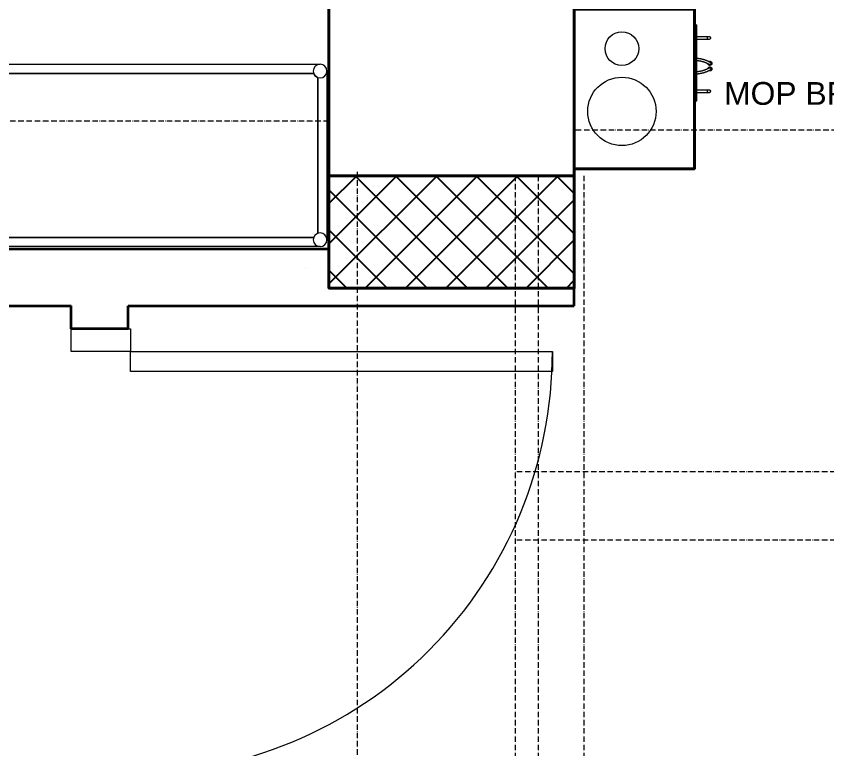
# Model space of a CAD drawing. Header units: millimetres. Extents: x -159872 to 386485, y -250577 to 158966.
# Drawn here: x 156308 to 158086, y 15466 to 17074 of the extents above; entities that cross this region are included whole.
import ezdxf

# ---------------------------------------------------------------- set-up
doc = ezdxf.new("R2010")
doc.units = ezdxf.units.MM
doc.linetypes.add('ACAD_ISO10W100', pattern=[18, 12, -3, 0, -3])
doc.layers.get('0').update_dxf_attribs({"lineweight": 25})
for name, color, linetype, lineweight in [('LDS-equipment-kitchen equipment', 3, 'Continuous', 13), ('LDS-hatch_Hatch', 7, 'Continuous', 5), ('LDS-struct-extg-ceiling beams', 252, 'ACAD_ISO10W100', 9), ('LDS-struct-extg-doors windows', 7, 'Continuous', 9), ('LDS-struct-extg-walls', 1, 'Continuous', 40), ('LDS-struct-new-doors windows', 5, 'Continuous', 9), ('LDS-struct-new-walls', 6, 'Continuous', 35)]:
    doc.layers.add(name, color=color, linetype=linetype, lineweight=lineweight)
doc.styles.add('Arial', font='Arial.ttf')

# ---------------------------------------------------------------- blocks, each defined once
blk = doc.blocks.new('A$C71c38aa7')
at = {"transparency": 33554687}
for points in [[(0, 38.2, 0), (166.2, 38.2, 0)], [(0, 38.2, 0), (0, 33.2, 0)], [(166.2, 38.2, 0), (166.2, 33.2, 0)], [(0, 33.2, 0), (166.2, 33.2, 0)], [(21, 3.2, 0), (20.7, 3.2, 0)], [(137.9, 3.2, 0), (137.7, 3.2, 0)]]:
    blk.add_polyline3d(points, dxfattribs=at)
for points in [[(17.4, 6.6, 0), (17.4, 33.2, 0), (24.2, 33.2, 0), (24.2, 6.6, 0)], [(67.6, 3.2, 0), (67.3, 3.6, 0), (67.1, 4.1, 0), (66.8, 4.5, 0), (66.6, 4.9, 0), (66.4, 5.4, 0), (66.1, 5.8, 0), (65.9, 6.3, 0), (65.7, 6.7, 0), (65.5, 7.1, 0), (65.2, 7.6, 0), (65, 8, 0), (64.8, 8.5, 0), (64.6, 8.9, 0), (64.4, 9.4, 0), (64.2, 9.8, 0), (64, 10.3, 0), (63.8, 10.7, 0), (63.6, 11.2, 0), (63.4, 11.6, 0), (63.2, 12.1, 0), (63, 12.6, 0), (62.9, 13, 0), (62.7, 13.5, 0), (62.5, 13.9, 0), (62.3, 14.4, 0), (62.2, 14.9, 0), (62, 15.3, 0), (61.9, 15.8, 0), (61.7, 16.3, 0), (61.5, 16.7, 0), (61.4, 17.2, 0), (61.3, 17.7, 0), (61.1, 18.2, 0), (61, 18.6, 0), (60.8, 19.1, 0), (60.7, 19.6, 0), (60.6, 20.1, 0), (60.4, 20.5, 0), (60.3, 21, 0), (60.2, 21.5, 0), (60.1, 22, 0), (60, 22.5, 0), (59.9, 22.9, 0), (59.8, 23.4, 0), (59.7, 23.9, 0), (59.6, 24.4, 0), (59.5, 24.9, 0), (59.4, 25.4, 0), (59.3, 25.9, 0), (59.2, 26.3, 0), (59.1, 26.8, 0), (59, 27.3, 0), (59, 27.8, 0), (58.9, 28.3, 0), (58.8, 28.8, 0), (58.8, 29.3, 0), (58.7, 29.8, 0), (58.6, 30.3, 0), (58.6, 30.8, 0), (58.5, 31.2, 0), (58.5, 31.7, 0), (58.5, 32.2, 0), (58.4, 32.7, 0), (58.4, 33.2, 0)], [(71.9, 5.7, 0), (71.7, 6.1, 0), (71.4, 6.5, 0), (71.2, 6.9, 0), (71, 7.3, 0), (70.8, 7.7, 0), (70.6, 8.1, 0), (70.4, 8.5, 0), (70.2, 8.9, 0), (70, 9.3, 0), (69.8, 9.7, 0), (69.6, 10.1, 0), (69.4, 10.5, 0), (69.2, 11, 0), (69, 11.4, 0), (68.8, 11.8, 0), (68.6, 12.2, 0), (68.4, 12.6, 0), (68.3, 13, 0), (68.1, 13.4, 0), (67.9, 13.9, 0), (67.7, 14.3, 0), (67.6, 14.7, 0), (67.4, 15.1, 0), (67.3, 15.6, 0), (67.1, 16, 0), (66.9, 16.4, 0), (66.8, 16.8, 0), (66.6, 17.3, 0), (66.5, 17.7, 0), (66.4, 18.1, 0), (66.2, 18.6, 0), (66.1, 19, 0), (66, 19.4, 0), (65.8, 19.9, 0), (65.7, 20.3, 0), (65.6, 20.7, 0), (65.5, 21.2, 0), (65.3, 21.6, 0), (65.2, 22, 0), (65.1, 22.5, 0), (65, 22.9, 0), (64.9, 23.4, 0), (64.8, 23.8, 0), (64.7, 24.3, 0), (64.6, 24.7, 0), (64.5, 25.1, 0), (64.4, 25.6, 0), (64.3, 26, 0), (64.3, 26.5, 0), (64.2, 26.9, 0), (64.1, 27.4, 0), (64, 27.8, 0), (64, 28.3, 0), (63.9, 28.7, 0), (63.8, 29.2, 0), (63.8, 29.6, 0), (63.7, 30.1, 0), (63.7, 30.5, 0), (63.6, 31, 0), (63.6, 31.4, 0), (63.5, 31.9, 0), (63.5, 32.3, 0), (63.4, 32.8, 0), (63.4, 33.2, 0)], [(88.4, 33.2, 0), (88.3, 32.8, 0), (88.3, 32.3, 0), (88.3, 31.9, 0), (88.2, 31.4, 0), (88.2, 31, 0), (88.1, 30.5, 0), (88.1, 30.1, 0), (88, 29.6, 0), (87.9, 29.2, 0), (87.9, 28.7, 0), (87.8, 28.3, 0), (87.7, 27.8, 0), (87.7, 27.4, 0), (87.6, 26.9, 0), (87.5, 26.5, 0), (87.4, 26, 0), (87.3, 25.6, 0), (87.3, 25.1, 0), (87.2, 24.7, 0), (87.1, 24.3, 0), (87, 23.8, 0), (86.9, 23.4, 0), (86.8, 22.9, 0), (86.7, 22.5, 0), (86.5, 22, 0), (86.4, 21.6, 0), (86.3, 21.2, 0), (86.2, 20.7, 0), (86.1, 20.3, 0), (85.9, 19.9, 0), (85.8, 19.4, 0), (85.7, 19, 0), (85.5, 18.6, 0), (85.4, 18.1, 0), (85.3, 17.7, 0), (85.1, 17.3, 0), (85, 16.8, 0), (84.8, 16.4, 0), (84.7, 16, 0), (84.5, 15.6, 0), (84.4, 15.1, 0), (84.2, 14.7, 0), (84, 14.3, 0), (83.9, 13.9, 0), (83.7, 13.4, 0), (83.5, 13, 0), (83.3, 12.6, 0), (83.2, 12.2, 0), (83, 11.8, 0), (82.8, 11.4, 0), (82.6, 11, 0), (82.4, 10.5, 0), (82.2, 10.1, 0), (82, 9.7, 0), (81.8, 9.3, 0), (81.6, 8.9, 0), (81.4, 8.5, 0), (81.2, 8.1, 0), (81, 7.7, 0), (80.8, 7.3, 0), (80.5, 6.9, 0), (80.3, 6.5, 0), (80.1, 6.1, 0), (79.9, 5.7, 0)], [(93.4, 33.2, 0), (93.3, 32.7, 0), (93.3, 32.2, 0), (93.3, 31.7, 0), (93.2, 31.2, 0), (93.2, 30.8, 0), (93.1, 30.3, 0), (93.1, 29.8, 0), (93, 29.3, 0), (92.9, 28.8, 0), (92.9, 28.3, 0), (92.8, 27.8, 0), (92.7, 27.3, 0), (92.6, 26.8, 0), (92.6, 26.3, 0), (92.5, 25.9, 0), (92.4, 25.4, 0), (92.3, 24.9, 0), (92.2, 24.4, 0), (92.1, 23.9, 0), (92, 23.4, 0), (91.9, 22.9, 0), (91.8, 22.5, 0), (91.7, 22, 0), (91.6, 21.5, 0), (91.4, 21, 0), (91.3, 20.5, 0), (91.2, 20.1, 0), (91.1, 19.6, 0), (90.9, 19.1, 0), (90.8, 18.6, 0), (90.7, 18.2, 0), (90.5, 17.7, 0), (90.4, 17.2, 0), (90.2, 16.7, 0), (90.1, 16.3, 0), (89.9, 15.8, 0), (89.7, 15.3, 0), (89.6, 14.9, 0), (89.4, 14.4, 0), (89.2, 13.9, 0), (89.1, 13.5, 0), (88.9, 13, 0), (88.7, 12.6, 0), (88.5, 12.1, 0), (88.3, 11.6, 0), (88.2, 11.2, 0), (88, 10.7, 0), (87.8, 10.3, 0), (87.6, 9.8, 0), (87.4, 9.4, 0), (87.2, 8.9, 0), (87, 8.5, 0), (86.7, 8, 0), (86.5, 7.6, 0), (86.3, 7.1, 0), (86.1, 6.7, 0), (85.9, 6.3, 0), (85.6, 5.8, 0), (85.4, 5.4, 0), (85.2, 4.9, 0), (84.9, 4.5, 0), (84.7, 4.1, 0), (84.4, 3.6, 0), (84.2, 3.2, 0)], [(134.4, 6.6, 0), (134.4, 33.2, 0), (141.2, 33.2, 0), (141.2, 6.6, 0)], [(24.2, 6.6, 0), (24.2, 6.3, 0), (24.2, 6, 0), (24.1, 5.6, 0), (24, 5.3, 0), (23.8, 5, 0), (23.7, 4.7, 0), (23.5, 4.5, 0), (23.3, 4.2, 0), (23, 4, 0), (22.7, 3.8, 0), (22.4, 3.6, 0), (22.1, 3.5, 0), (21.8, 3.4, 0), (21.5, 3.3, 0), (21.2, 3.2, 0), (20.8, 3.2, 0), (20.5, 3.2, 0), (20.2, 3.3, 0), (19.9, 3.4, 0), (19.5, 3.5, 0), (19.2, 3.6, 0), (19, 3.8, 0), (18.7, 4, 0), (18.4, 4.2, 0), (18.2, 4.5, 0), (18, 4.7, 0), (17.8, 5, 0), (17.7, 5.3, 0), (17.6, 5.6, 0), (17.5, 6, 0), (17.5, 6.3, 0), (17.4, 6.6, 0), (17.5, 7, 0), (17.5, 7.3, 0), (17.6, 7.6, 0), (17.7, 7.9, 0), (17.8, 8.2, 0), (18, 8.5, 0), (18.2, 8.8, 0), (18.4, 9, 0), (18.7, 9.2, 0), (19, 9.4, 0), (19.2, 9.6, 0), (19.5, 9.8, 0), (19.9, 9.9, 0), (20.2, 10, 0), (20.5, 10, 0), (20.8, 10, 0), (21.2, 10, 0), (21.5, 10, 0), (21.8, 9.9, 0), (22.1, 9.8, 0), (22.4, 9.6, 0), (22.7, 9.4, 0), (23, 9.2, 0), (23.3, 9, 0), (23.5, 8.8, 0), (23.7, 8.5, 0), (23.8, 8.2, 0), (24, 7.9, 0), (24.1, 7.6, 0), (24.2, 7.3, 0), (24.2, 7, 0), (24.2, 6.6, 0)], [(21, 3.2, 0), (20.7, 3.2, 0)], [(70.2, 8.9, 0), (70.5, 8.9, 0), (70.9, 8.8, 0), (71.2, 8.7, 0), (71.5, 8.6, 0), (71.8, 8.4, 0), (72.2, 8.2, 0), (72.4, 8, 0), (72.7, 7.8, 0), (73, 7.5, 0), (73.2, 7.3, 0), (73.4, 7, 0), (73.6, 6.7, 0), (73.8, 6.4, 0), (73.9, 6, 0), (74, 5.7, 0), (74.1, 5.4, 0), (74.2, 5, 0), (74.2, 4.7, 0), (74.2, 4.3, 0), (74.2, 3.9, 0), (74.1, 3.6, 0), (74, 3.3, 0), (73.9, 2.9, 0), (73.8, 2.6, 0), (73.6, 2.3, 0), (73.4, 2, 0), (73.2, 1.7, 0), (73, 1.4, 0), (72.7, 1.2, 0), (72.5, 0.9, 0), (72.2, 0.7, 0), (71.9, 0.5, 0), (71.5, 0.4, 0), (71.2, 0.3, 0), (70.9, 0.1, 0), (70.5, 0.1, 0), (70.2, 0, 0), (69.8, 0, 0), (69.5, 0, 0), (69.1, 0, 0), (68.8, 0.1, 0), (68.4, 0.2, 0), (68.1, 0.3, 0), (67.8, 0.5, 0), (67.4, 0.6, 0), (67.1, 0.8, 0), (66.9, 1, 0), (66.6, 1.3, 0), (66.4, 1.5, 0), (66.1, 1.8, 0), (65.9, 2.1, 0), (65.8, 2.4, 0), (65.6, 2.7, 0), (65.5, 3.1, 0), (65.4, 3.4, 0), (65.3, 3.8, 0), (65.3, 4.1, 0), (65.3, 4.5, 0), (65.3, 4.8, 0), (65.3, 5.2, 0), (65.4, 5.5, 0), (65.5, 5.9, 0), (65.6, 6.2, 0), (65.8, 6.5, 0)], [(71.9, 5.7, 0), (72, 5.6, 0), (72, 5.5, 0), (72.1, 5.4, 0), (72.1, 5.3, 0), (72.1, 5.2, 0), (72.2, 5, 0), (72.2, 4.9, 0), (72.2, 4.8, 0), (72.2, 4.7, 0), (72.2, 4.6, 0), (72.2, 4.4, 0), (72.2, 4.3, 0), (72.2, 4.2, 0), (72.2, 4.1, 0), (72.2, 3.9, 0), (72.1, 3.8, 0), (72.1, 3.7, 0), (72.1, 3.6, 0), (72, 3.5, 0), (72, 3.4, 0), (71.9, 3.3, 0), (71.9, 3.2, 0), (71.8, 3.1, 0), (71.7, 3, 0), (71.6, 2.9, 0), (71.6, 2.8, 0), (71.5, 2.7, 0), (71.4, 2.6, 0), (71.3, 2.5, 0), (71.2, 2.4, 0), (71.1, 2.4, 0), (71, 2.3, 0), (70.9, 2.3, 0), (70.8, 2.2, 0), (70.7, 2.1, 0), (70.5, 2.1, 0), (70.4, 2.1, 0), (70.3, 2, 0), (70.2, 2, 0), (70.1, 2, 0), (69.9, 2, 0), (69.8, 2, 0), (69.7, 2, 0), (69.6, 2, 0), (69.4, 2, 0), (69.3, 2, 0), (69.2, 2, 0), (69.1, 2.1, 0), (69, 2.1, 0), (68.9, 2.1, 0), (68.7, 2.2, 0), (68.6, 2.2, 0), (68.5, 2.3, 0), (68.4, 2.3, 0), (68.3, 2.4, 0), (68.2, 2.5, 0), (68.1, 2.6, 0), (68, 2.6, 0), (67.9, 2.7, 0), (67.9, 2.8, 0), (67.8, 2.9, 0), (67.7, 3, 0), (67.6, 3.1, 0), (67.6, 3.2, 0)], [(86, 6.5, 0), (86.2, 6.2, 0), (86.3, 5.9, 0), (86.4, 5.5, 0), (86.4, 5.2, 0), (86.5, 4.8, 0), (86.5, 4.5, 0), (86.5, 4.1, 0), (86.5, 3.8, 0), (86.4, 3.4, 0), (86.3, 3.1, 0), (86.2, 2.7, 0), (86, 2.4, 0), (85.8, 2.1, 0), (85.6, 1.8, 0), (85.4, 1.5, 0), (85.2, 1.3, 0), (84.9, 1, 0), (84.6, 0.8, 0), (84.3, 0.6, 0), (84, 0.5, 0), (83.7, 0.3, 0), (83.4, 0.2, 0), (83, 0.1, 0), (82.7, 0, 0), (82.3, 0, 0), (81.9, 0, 0), (81.6, 0, 0), (81.2, 0.1, 0), (80.9, 0.1, 0), (80.6, 0.3, 0), (80.2, 0.4, 0), (79.9, 0.5, 0), (79.6, 0.7, 0), (79.3, 0.9, 0), (79, 1.2, 0), (78.8, 1.4, 0), (78.5, 1.7, 0), (78.3, 2, 0), (78.1, 2.3, 0), (78, 2.6, 0), (77.8, 2.9, 0), (77.7, 3.3, 0), (77.7, 3.6, 0), (77.6, 3.9, 0), (77.6, 4.3, 0), (77.6, 4.7, 0), (77.6, 5, 0), (77.7, 5.4, 0), (77.7, 5.7, 0), (77.9, 6, 0), (78, 6.4, 0), (78.2, 6.7, 0), (78.3, 7, 0), (78.6, 7.3, 0), (78.8, 7.5, 0), (79, 7.8, 0), (79.3, 8, 0), (79.6, 8.2, 0), (79.9, 8.4, 0), (80.2, 8.6, 0), (80.6, 8.7, 0), (80.9, 8.8, 0), (81.3, 8.9, 0), (81.6, 8.9, 0)], [(84.2, 3.2, 0), (84.1, 3.1, 0), (84.1, 3, 0), (84, 2.9, 0), (83.9, 2.8, 0), (83.8, 2.7, 0), (83.7, 2.6, 0), (83.6, 2.6, 0), (83.6, 2.5, 0), (83.5, 2.4, 0), (83.4, 2.3, 0), (83.2, 2.3, 0), (83.1, 2.2, 0), (83, 2.2, 0), (82.9, 2.1, 0), (82.8, 2.1, 0), (82.7, 2.1, 0), (82.6, 2, 0), (82.4, 2, 0), (82.3, 2, 0), (82.2, 2, 0), (82.1, 2, 0), (81.9, 2, 0), (81.8, 2, 0), (81.7, 2, 0), (81.6, 2, 0), (81.5, 2, 0), (81.3, 2.1, 0), (81.2, 2.1, 0), (81.1, 2.1, 0), (81, 2.2, 0), (80.9, 2.3, 0), (80.8, 2.3, 0), (80.7, 2.4, 0), (80.6, 2.4, 0), (80.5, 2.5, 0), (80.4, 2.6, 0), (80.3, 2.7, 0), (80.2, 2.8, 0), (80.1, 2.9, 0), (80, 3, 0), (80, 3.1, 0), (79.9, 3.2, 0), (79.8, 3.3, 0), (79.8, 3.4, 0), (79.7, 3.5, 0), (79.7, 3.6, 0), (79.7, 3.7, 0), (79.6, 3.8, 0), (79.6, 3.9, 0), (79.6, 4.1, 0), (79.6, 4.2, 0), (79.5, 4.3, 0), (79.5, 4.4, 0), (79.5, 4.6, 0), (79.5, 4.7, 0), (79.6, 4.8, 0), (79.6, 4.9, 0), (79.6, 5, 0), (79.6, 5.2, 0), (79.7, 5.3, 0), (79.7, 5.4, 0), (79.8, 5.5, 0), (79.8, 5.6, 0), (79.9, 5.7, 0)], [(141.2, 6.6, 0), (141.2, 6.3, 0), (141.1, 6, 0), (141, 5.6, 0), (140.9, 5.3, 0), (140.8, 5, 0), (140.6, 4.7, 0), (140.4, 4.5, 0), (140.2, 4.2, 0), (139.9, 4, 0), (139.7, 3.8, 0), (139.4, 3.6, 0), (139.1, 3.5, 0), (138.8, 3.4, 0), (138.4, 3.3, 0), (138.1, 3.2, 0), (137.8, 3.2, 0), (137.4, 3.2, 0), (137.1, 3.3, 0), (136.8, 3.4, 0), (136.5, 3.5, 0), (136.2, 3.6, 0), (135.9, 3.8, 0), (135.6, 4, 0), (135.4, 4.2, 0), (135.2, 4.5, 0), (135, 4.7, 0), (134.8, 5, 0), (134.6, 5.3, 0), (134.5, 5.6, 0), (134.4, 6, 0), (134.4, 6.3, 0), (134.4, 6.6, 0), (134.4, 7, 0), (134.4, 7.3, 0), (134.5, 7.6, 0), (134.6, 7.9, 0), (134.8, 8.2, 0), (135, 8.5, 0), (135.2, 8.8, 0), (135.4, 9, 0), (135.6, 9.2, 0), (135.9, 9.4, 0), (136.2, 9.6, 0), (136.5, 9.8, 0), (136.8, 9.9, 0), (137.1, 10, 0), (137.4, 10, 0), (137.8, 10, 0), (138.1, 10, 0), (138.4, 10, 0), (138.8, 9.9, 0), (139.1, 9.8, 0), (139.4, 9.6, 0), (139.7, 9.4, 0), (139.9, 9.2, 0), (140.2, 9, 0), (140.4, 8.8, 0), (140.6, 8.5, 0), (140.8, 8.2, 0), (140.9, 7.9, 0), (141, 7.6, 0), (141.1, 7.3, 0), (141.2, 7, 0), (141.2, 6.6, 0)], [(137.9, 3.2, 0), (137.7, 3.2, 0)]]:
    blk.add_polyline3d(points)
blk = doc.blocks.new('Group-408')
at = {"layer": 'LDS-equipment-kitchen equipment'}
for p, q in [((95130.9, 53426), (96300.9, 53426)), ((95115.9, 53411), (95115.9, 53041)), ((95135.9, 53055.1), (95135.9, 53396.8)), ((95145, 53406), (96286.8, 53406)), ((96295.9, 53396.8), (96295.9, 53055.1)), ((96315.9, 53411), (96315.9, 53041)), ((96286.8, 53046), (95145, 53046)), ((96300.9, 53026), (95130.9, 53026))]:
    blk.add_line(p, q, dxfattribs=at)
at = {"layer": 'LDS-equipment-kitchen equipment', "flags": 128}
blk.add_lwpolyline([(95145, 53406, -0.226541), (95135.9, 53396.8), (95135.9, 53055.1, -0.226541), (95145, 53046), (96286.8, 53046, -0.226541), (96295.9, 53055.1), (96295.9, 53396.8, -0.226541), (96286.8, 53406)], format="xyb", close=True, dxfattribs=at)
at = {"layer": 'LDS-equipment-kitchen equipment'}
for centre, start, end in [((95130.9, 53411), 180, 90), ((95130.9, 53411), 90, 180), ((96300.9, 53411), 90, 360), ((96300.9, 53411), 360, 90), ((95130.9, 53041), 270, 180), ((96300.9, 53041), 360, 270), ((95130.9, 53041), 180, 270), ((96300.9, 53041), 270, 360)]:
    blk.add_arc(centre, 15, start, end, dxfattribs=at)
blk = doc.blocks.new('Group-410')
at = {"layer": 'LDS-equipment-kitchen equipment', "rotation": 90}
blk.add_blockref('A$C71c38aa7', (97160.5, 53346.1), dxfattribs=at)
at = {"layer": 'LDS-equipment-kitchen equipment'}
blk.add_blockref('Group-408', (0, 0), dxfattribs=at)
at = {"layer": 'LDS-equipment-kitchen equipment', "insert": (97187.2, 53387.1), "char_height": 50, "width": 752.763, "attachment_point": 1, "line_spacing_factor": 1.004016, "style": 'Arial'}
blk.add_mtext('MOP BRACKET', dxfattribs=at)

msp = doc.modelspace()

# ---------------------------------------------------------------- hatches: boundary and pattern name
at = {"layer": 'LDS-hatch_Hatch', "linetype": 'Continuous', "lineweight": 25}
h = msp.add_hatch(dxfattribs=at)
h.set_pattern_fill('ANSI37_3', color=8, style=0, pattern_type=2)
h.set_pattern_definition([(45, (55317.905, -40288.12), (-44.194174, 44.194174), []), (135, (55317.905, -40288.12), (-44.194174, -44.194174), [])])
h.paths.add_polyline_path([(157532.17046, 16724.05329), (156993.69111, 16724.05329), (156993.69111, 16477.4163), (157532.17046, 16477.4163)])

# ---------------------------------------------------------------- linework, layer by layer
at = {"layer": 'LDS-struct-extg-ceiling beams'}
for p, q in [((156993.69111, 16843.84691), (153605.17046, 16844.05329)), ((159429.86467, 16824.05329), (157532.17046, 16824.05329)), ((157055.35176, 16732.15228), (157055.35176, 9427.15228)), ((157402.66818, 16724.05329), (157402.66818, 9419.05329)), ((157452.66818, 16724.05329), (157452.66818, 9419.05329)), ((157552.66818, 16724.05329), (157552.66818, 9419.05329)), ((159825.17046, 16074.05329), (157402.66818, 16074.05329)), ((159825.17046, 15924.05329), (157402.66818, 15924.05329))]:
    msp.add_line(p, q, dxfattribs=at)
at = {"layer": 'LDS-struct-extg-doors windows'}
for p, q in [((156993.69111, 16723.84691), (156993.69111, 16477.4163)), ((156942.74801, 16521.2495), (156942.74801, 16521.2495))]:
    msp.add_line(p, q, dxfattribs=at)
for centre, radius in [((157636.53066, 17002.9145), 37), ((157636.53066, 16865.11476), 75)]:
    msp.add_circle(centre, radius, dxfattribs=at)
at = {"layer": 'LDS-struct-extg-walls'}
for p, q in [((156993.69111, 16627.84691), (156993.69111, 17103.84691)), ((157532.17046, 16724.05329), (157532.17046, 17104.3724)), ((157532.17046, 16724.05329), (156993.69111, 16723.84691))]:
    msp.add_line(p, q, dxfattribs=at)
at = {"layer": 'LDS-struct-extg-walls', "flags": 128}
for points in [[(157795.75592, 16854.3724), (157795.75592, 17089.18517), (157532.17046, 17089.18517), (157532.17046, 16854.3724)], [(157795.75592, 16974.05329), (157795.75592, 16739.24052), (157532.17046, 16739.24052), (157532.17046, 16974.05329)]]:
    msp.add_lwpolyline(points, dxfattribs=at)
msp.add_lwpolyline([(157532.17046, 16724.05329), (156993.69111, 16724.05329), (156993.69111, 16477.4163), (157532.17046, 16477.4163)], close=True, dxfattribs=at)
at = {"layer": 'LDS-struct-new-doors windows', "flags": 128}
for points in [[(156427.95889, 16388.23166), (156557.95889, 16388.20676), (156557.9589, 16338.20676), (156427.9589, 16338.20674)], [(156557.9589, 16338.20676), (157483.95889, 16338.20693), (157483.9589, 16294.20693), (156557.95891, 16294.20676)]]:
    msp.add_lwpolyline(points, close=True, dxfattribs=at)
at = {"layer": 'LDS-struct-new-doors windows'}
msp.add_arc((156557.96084, 16336.30686), 926, 269.93168006, 0.1175663, dxfattribs=at)
at = {"layer": 'LDS-struct-new-walls'}
for p, q in [((154216.23764, 16563.7135), (156993.69111, 16563.7135)), ((157532.17046, 16438.23166), (157532.17046, 16477.4163)), ((154216.23764, 16438.23166), (156427.95889, 16438.23166)), ((156427.95889, 16388.23166), (156427.95889, 16438.23166)), ((156552.95889, 16438.23166), (157532.17046, 16438.23166)), ((156552.95889, 16388.23166), (156552.95889, 16438.23166)), ((156552.95889, 16388.23166), (156427.95889, 16388.23166))]:
    msp.add_line(p, q, dxfattribs=at)

# ---------------------------------------------------------------- block references
at = {"layer": 'LDS-equipment-kitchen equipment', "color": 7}
msp.add_blockref('Group-410', (60673.51323, -36457.51522), dxfattribs=at)

doc.saveas('drawing.dxf')
